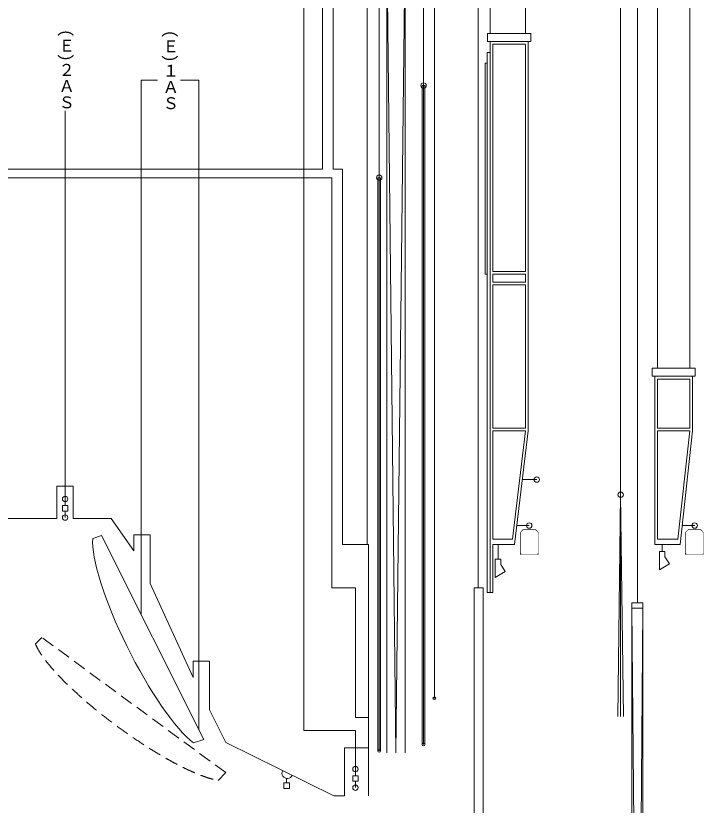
# Model space of a CAD drawing. Units: millimetres, scale not verified. Extents: x -35188 to 29201, y -22933 to 25193.
# Drawn here: x 1727 to 14443, y -3754 to 10844 of the extents above; entities that cross this region are included whole.
import ezdxf
from ezdxf.enums import TextEntityAlignment as Align

# ---------------------------------------------------------------- set-up
doc = ezdxf.new("R2010")
doc.units = ezdxf.units.MM
doc.header["$LTSCALE"] = 200
doc.linetypes.add('DASHED1', pattern=[1.8, 1.2, -0.6])
for name, color, linetype, lineweight in [('0-0', 7, 'Continuous', 9), ('0-1', 7, 'Continuous', 9), ('0-3', 7, 'Continuous', 9), ('0-D', 7, 'Continuous', 18)]:
    doc.layers.add(name, color=color, linetype=linetype, lineweight=lineweight)
doc.layers.add('0-A', color=7, linetype='Continuous')
doc.styles.add('@ＭＳ ゴシック', font='')
doc.styles.get('@ＭＳ ゴシック').set_extended_font_data('@MS Gothic')

# ---------------------------------------------------------------- blocks, each defined once
blk = doc.blocks.new('C8')
at = {"layer": '0-D'}
for p, q in [((-324.3, 383.8), (-324.3, -396.2)), ((305.7, 403.8), (-304.3, 403.8)), ((325.7, -396.2), (325.7, 383.8)), ((-324.3, -396.2), (-224.3, -496.2)), ((-224.3, -496.2), (225.7, -496.2)), ((225.7, -496.2), (325.7, -396.2))]:
    blk.add_line(p, q, dxfattribs=at)
for centre, start, end in [((-304.3, 383.8), 90, 180), ((-304.3, 383.8), 90, 180), ((305.7, 383.8), 0, 90), ((305.7, 383.8), 0, 90)]:
    blk.add_arc(centre, 20, start, end, dxfattribs=at)
for points in [[(-324.3, 383.8), (-324.3, -396.2), (-324.3, -396.2)], [(305.7, 403.8), (-304.3, 403.8), (-304.3, 403.8)], [(325.7, -396.2), (325.7, 383.8), (325.7, 383.8)], [(-324.3, -396.2), (-224.3, -496.2), (-224.3, -496.2)], [(-224.3, -496.2), (225.7, -496.2), (225.7, -496.2)], [(225.7, -496.2), (325.7, -396.2), (325.7, -396.2)]]:
    blk.add_solid(points, dxfattribs=at)
blk.add_wipeout([(-224.3, -496.2), (225.7, -496.2), (-324.3, 383.8), (-324.3, -396.2)])
blk.add_wipeout([(225.7, -496.2), (325.7, -396.2), (-304.3, 403.8), (-324.3, 383.8)])
blk.add_wipeout([(325.7, -396.2), (325.7, 383.8), (305.7, 403.8), (-304.3, 403.8)])
for points in [[(-304.3, 403.8, 0.41421), (-324.3, 383.8)], [(325.7, 383.8, 0.41421), (305.7, 403.8)]]:
    blk.add_hatch(color=256, dxfattribs=at).paths.add_polyline_path(points)
for centre, start, end in [((-304.3, 383.8), 90, 180), ((305.7, 383.8), 0, 90)]:
    blk.add_arc(centre, 20, start, end, dxfattribs=at)
for points in [[(-324.3, 383.8), (-324.3, -396.2), (-324.3, -396.2)], [(305.7, 403.8), (-304.3, 403.8), (-304.3, 403.8)], [(325.7, -396.2), (325.7, 383.8), (325.7, 383.8)], [(-324.3, -396.2), (-224.3, -496.2), (-224.3, -496.2)], [(-224.3, -496.2), (225.7, -496.2), (225.7, -496.2)], [(225.7, -496.2), (325.7, -396.2), (325.7, -396.2)]]:
    blk.add_solid(points, dxfattribs=at)

msp = doc.modelspace()

# ---------------------------------------------------------------- linework, layer by layer
at = {"layer": '0-0'}
for p, q in [((7399.8, 8008.3), (7399.8, 19107.2)), ((7599.8, 8008.3), (7599.8, 18497.2)), ((8228.8, 1074.6), (8228.8, 14417.2)), ((-18589.2, 8008.3), (7399.8, 8008.3)), ((-18589.2, 7848.3), (7570.8, 7848.3)), ((7570.8, 7848.3), (7570.8, 268.3)), ((7570.8, 268.3), (8010.8, 268.3)), ((8010.8, 268.3), (8010.8, -2131.7)), ((8010.8, -2131.7), (8249.8, -2131.7)), ((7610.8, -3582.8), (5610.8, -2591.7)), ((7805.7, -3582.8), (7805.7, -2691.7)), ((7805.7, -2691.7), (8249.8, -2691.7)), ((6732.7, -3337.8), (6732.7, -3259.9)), ((7610.8, -3582.8), (7805.7, -3582.8))]:
    msp.add_line(p, q, dxfattribs=at)
for points in [[(7599.8, 8008.3), (7770.8, 8008.3), (7770.8, 1068.3)], [(5610.8, -2591.7), (5310.8, -1991.7), (5310.8, -1091.7), (5010.8, -1091.7), (5010.8, -1391.7), (4210.8, 348.3), (4210.8, 1248.3), (3910.8, 1248.3), (3910.8, 948.3), (3489.8, 1548.3), (2789.8, 1548.3), (2789.8, 2148.3), (2489.8, 2148.3), (2489.8, 1548.3), (-310.2, 1548.3), (-3610.2, 3948.3), (-3610.2, 5248.3), (-7210.2, 5248.3), (-7210.2, 2848.3), (-4610.2, 2848.3), (-4270.2, 2348.3)], [(7770.8, 1068.3), (8249.8, 1068.3), (8249.8, -3582.8)]]:
    msp.add_lwpolyline(points, dxfattribs=at)
msp.add_lwpolyline([(6688.2, -3442.1), (6788.2, -3442.1), (6788.2, -3342.1), (6688.2, -3342.1)], close=True, dxfattribs=at)
msp.add_arc((6751, -3159.4), 100, 154.95285, 335.02966, dxfattribs=at)
at = {"layer": '0-1'}
for p, q in [((12915.8, 1987.2), (12915.8, 22205)), ((8449.8, 19942.3), (8449.8, 7849.2)), ((9269.8, 19942.3), (9269.8, 9553.2)), ((13225.8, -11.7), (13225.8, 19942.3)), ((10281.9, 267.2), (10281.9, 14582.7)), ((8589.8, 12315.2), (8589.8, -2784.8)), ((8929.8, 12315.2), (8929.8, -2784.8)), ((9469.8, 12253.2), (9469.8, -1776.8)), ((9294.8, 9553.2), (9244.8, 9553.2)), ((9244.8, 9553.2), (9244.8, -2629.8)), ((9269.8, 9553.2), (9269.8, -2629.8)), ((9294.8, 9553.2), (9294.8, -2629.8)), ((8424.8, 7849.2), (8424.8, -2750.8)), ((8424.8, 7849.2), (8474.8, 7849.2)), ((8449.8, 7849.2), (8449.8, -2750.8)), ((8474.8, 7849.2), (8474.8, -2750.8)), ((12915.8, 1987.2), (12915.8, -2112.8)), ((10205.8, 267.2), (10375.8, 267.2)), ((10205.8, -12680.1), (10205.8, 267.2)), ((10375.8, -12680.1), (10375.8, 267.2)), ((13125.8, -111.7), (13225.8, -12685)), ((13125.8, -111.7), (13125.8, -12685)), ((13325.8, -111.7), (13225.8, -12685)), ((13325.8, -111.7), (13325.8, -12685))]:
    msp.add_line(p, q, dxfattribs=at)
for points in [[(8589.8, 12315.2), (8759.8, -2784.8), (8929.8, 12315.2)], [(12965.8, -2112.8), (12915.8, 1987.2), (12865.8, -2112.8)]]:
    msp.add_lwpolyline(points, dxfattribs=at)
msp.add_lwpolyline([(13225.8, -11.7), (13125.8, -11.7), (13125.8, -111.7), (13325.8, -111.7), (13325.8, -11.7)], close=True, dxfattribs=at)
for centre, radius in [((9269.8, 9553.2), 50), ((8449.8, 7849.2), 50), ((12915.8, 1987.2), 50), ((9469.8, -1776.8), 25), ((9269.8, -2629.8), 25), ((8449.8, -2750.8), 25)]:
    msp.add_circle(centre, radius, dxfattribs=at)
at = {"layer": '0-3'}
for p, q in [((10504.4, 19942.3), (10504.4, 10517.2)), ((11154.1, 10517.2), (11154.1, 19942.3)), ((13595.8, 4327.2), (13595.8, 19942.3)), ((14195.8, 4327.2), (14195.8, 19942.3)), ((11254.4, 10367.2), (11254.4, 10517.2)), ((10454.4, 10367.2), (11254.4, 10367.2)), ((10504.4, 177.2), (10504.4, 10367.2)), ((11204.4, 6067.2), (11204.4, 10367.2)), ((10554.4, 10317.2), (11154.1, 10317.2)), ((10554.4, 6117.2), (10554.4, 10317.2)), ((11154.4, 6117.2), (11154.4, 10304)), ((10504.4, 10167.2), (10449.4, 10167.2)), ((4048.8, 9653.1), (4345.8, 9653.1)), ((4048.8, -231.9), (4048.8, 9653.1)), ((4774.6, 9653.1), (5111.4, 9653.1)), ((5111.4, -2347.2), (5111.4, 9653.1)), ((2639.8, 9086.7), (2639.8, 1785.3)), ((10554.4, 6117.2), (11154.4, 6117.2)), ((10554.4, 6067.2), (10554.4, 5917.2)), ((11204.4, 6067.2), (11204.4, 5917.2)), ((10554.4, 5917.2), (11154.4, 5917.2)), ((10554.4, 5867.2), (11154.1, 5867.2)), ((11154.4, 3217.2), (11154.4, 5867.2)), ((11204.4, 3167.2), (11204.4, 5917.2)), ((14295.8, 4327.2), (13495.8, 4327.2)), ((14295.8, 4327.2), (14295.8, 4177.2)), ((13545.8, 1067.2), (13545.8, 4177.2)), ((13595.8, 4127.2), (14195.8, 4127.2)), ((13595.8, 3217.2), (13595.8, 4127.2)), ((14245.8, 3167.2), (14245.8, 4177.2)), ((10554.4, 3167.2), (11154.1, 3167.2)), ((10954.4, 1067.2), (11204.4, 3167.2)), ((13595.8, 3167.2), (14195.5, 3167.2)), ((13595.8, 1167.2), (13595.8, 3167.2)), ((14015.8, 1067.2), (14245.8, 3167.2)), ((11097.3, 2267.2), (11364.4, 2267.2)), ((2589.5, 1785.3), (2589.5, 1685.3)), ((2689.5, 1785.3), (2589.5, 1785.3)), ((2689.5, 1685.3), (2689.5, 1785.3)), ((2589.5, 1685.3), (2689.5, 1685.3)), ((2639.8, 1685.3), (2639.8, 1565.5)), ((10990.1, 1417.2), (11224.4, 1417.2)), ((14285.8, 1417.2), (14048.7, 1417.2)), ((3313.4, 1231.9), (3152, 1179.5)), ((5207.9, -2539.2), (3313.4, 1231.9)), ((10554.4, 1067.2), (10954.4, 1067.2)), ((10554.4, 1067.2), (10554.4, 177.2)), ((10647.3, 797.2), (10647.3, 1067.2)), ((13545.8, 1067.2), (14015.8, 1067.2)), ((13595.8, 1167.2), (13976.5, 1167.2)), ((13685.8, 937.2), (13685.8, 1067.2)), ((13635.8, 937.2), (13635.8, 597.2)), ((13635.8, 937.2), (13735.8, 937.2)), ((10597.3, 797.2), (10697.3, 797.2)), ((13635.8, 597.2), (13820.8, 707.2)), ((10504.4, 177.2), (10554.4, 177.2)), ((8009.5, -2373.7), (8009.5, -3209.6)), ((5207.9, -2539.2), (5016.5, -2601.3)), ((7959.3, -3209.6), (7959.3, -3309.6)), ((8059.3, -3209.6), (7959.3, -3209.6)), ((8059.3, -3309.6), (8059.3, -3209.6)), ((7959.3, -3309.6), (8059.3, -3309.6)), ((8009.5, -3309.6), (8009.5, -3426))]:
    msp.add_line(p, q, dxfattribs=at)
at = {"layer": '0-3', "linetype": 'DASHED1'}
for p, q in [((2210.8, -651.7), (2090.8, -771.7)), ((5610.8, -3151.7), (2210.8, -651.7)), ((5610.8, -3151.7), (5468.5, -3294))]:
    msp.add_line(p, q, dxfattribs=at)
at = {"layer": '0-3'}
for points in [[(8009.5, -2373.7), (7053, -2373.7), (7053, 22205)], [(10454.4, 10367.2), (10454.4, 10517.2), (11254.4, 10517.2)], [(10504.4, 177.2), (10449.4, 177.2), (10449.4, 10167.2)], [(10449.4, 9967.2), (10409.4, 9967.2), (10409.4, 6067.2), (10443.3, 6067.2)], [(10554.4, 6067.2), (11154.4, 6067.2), (11154.4, 5917.2)], [(10554.4, 5867.2), (10554.4, 3217.2), (11154.4, 3217.2)], [(13495.8, 4327.2), (13495.8, 4177.2), (14295.8, 4177.2)], [(13595.8, 3217.2), (14195.8, 3217.2), (14195.8, 4127.2)], [(13735.8, 937.2), (13735.8, 837.2), (13820.8, 707.2)], [(10597.3, 797.2), (10597.3, 457.2), (10782.3, 567.2)], [(10697.3, 797.2), (10697.3, 697.2), (10782.3, 567.2)]]:
    msp.add_lwpolyline(points, dxfattribs=at)
for centre in [(11364.4, 2267.2), (2639.5, 1908.5), (2639.5, 1565.5), (11224.4, 1417.2), (14285.8, 1417.2), (8009.3, -3086.3), (8009.3, -3429.3)]:
    msp.add_circle(centre, 50, dxfattribs=at)
msp.add_ellipse((4260.7, -653.6), major_axis=(1018, -2026.4), ratio=0.22, start_param=3.4845431, end_param=5.8731414, dxfattribs=at)
at = {"layer": '0-3', "linetype": 'DASHED1'}
msp.add_ellipse((3910.8, -1901.7), major_axis=(1827, -1343.4), ratio=0.22, start_param=3.4845431, end_param=5.8731414, dxfattribs=at)

# ---------------------------------------------------------------- texts
at = {"layer": '0-A', "style": '@ＭＳ ゴシック'}
for s, p in [('(Ｅ)２ＡＳ', (2490.5, 10596.3)), ('(Ｅ)１ＡＳ', (4416, 10580.7))]:
    msp.add_text(s, height=219.9, rotation=270, dxfattribs=at).set_placement(p, align=Align.BOTTOM_LEFT)

# ---------------------------------------------------------------- next in the draw order: block references
at = {"layer": '0-3', "xscale": 0.5, "yscale": 0.5, "rotation": 180}
for p in [(11228.1, 1087.6), (14281, 1087.6)]:
    msp.add_blockref('C8', p, dxfattribs=at)

# ---------------------------------------------------------------- next in the draw order: linework, layer by layer
at = {"layer": '0-3'}
msp.add_line((13976.5, 1167.2), (14195.5, 3167.2), dxfattribs=at)
msp.add_lwpolyline([(10554.4, 3167.2), (10554.4, 1167.2), (10916, 1167.2), (11154.1, 3167.2)], dxfattribs=at)

doc.saveas('drawing.dxf')
